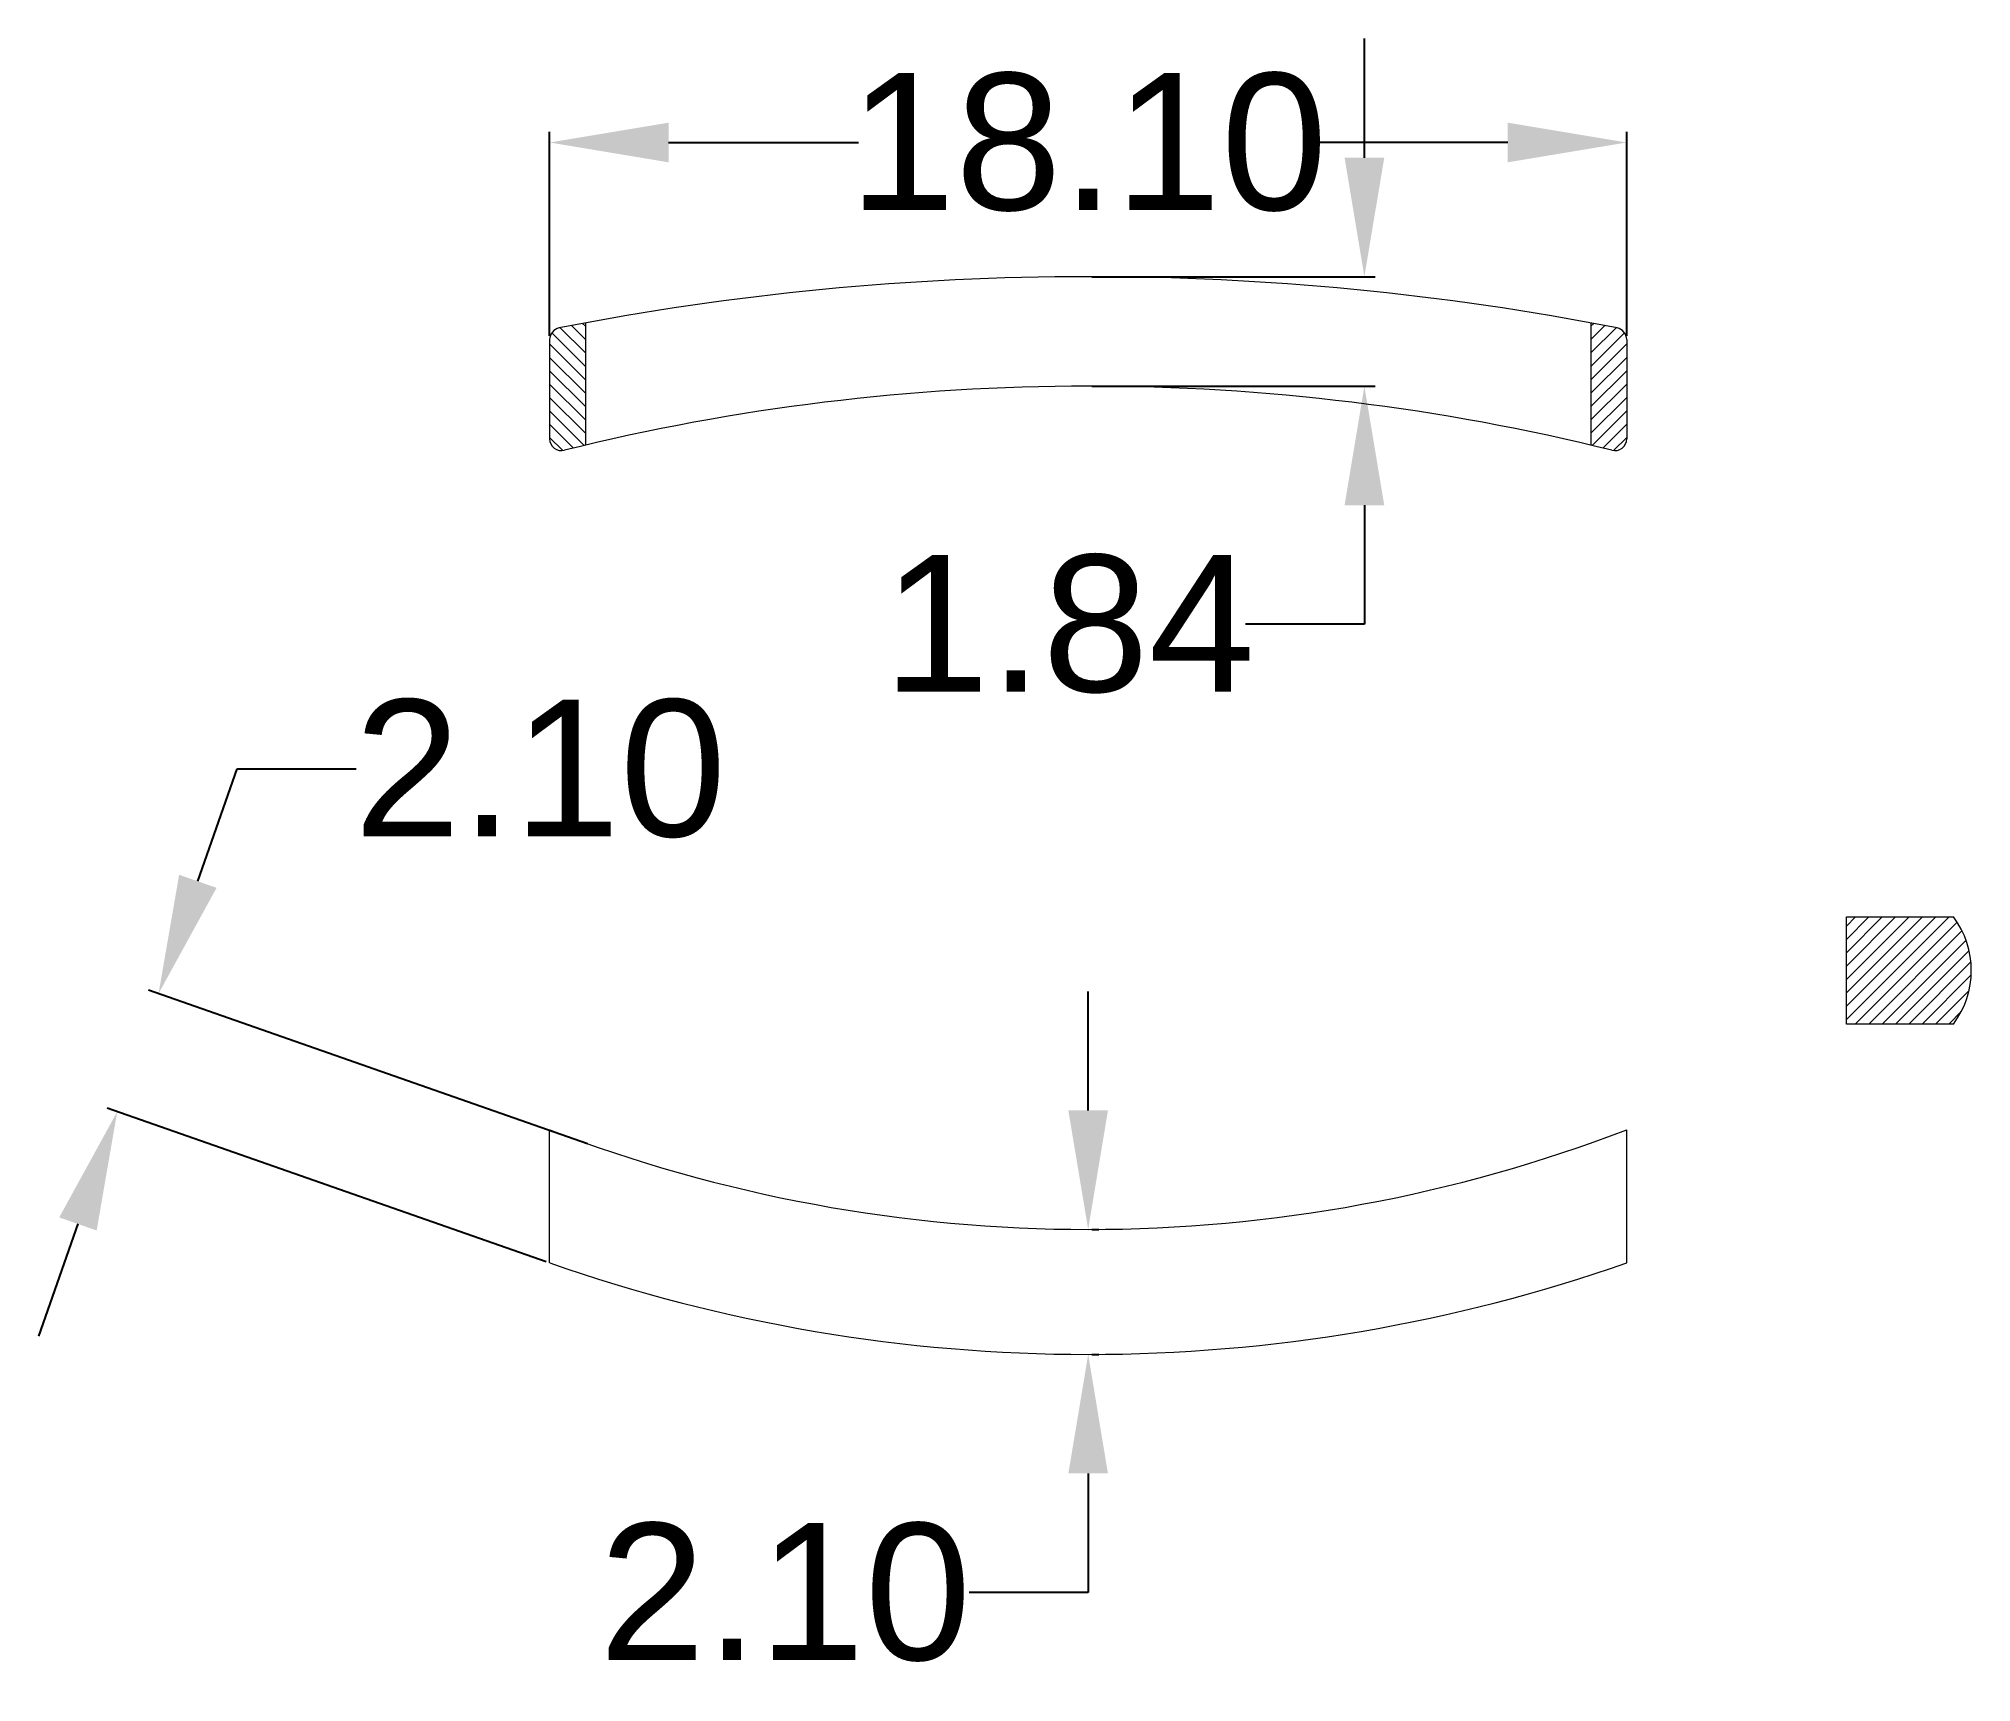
# Model space of a CAD drawing. Header units: millimetres. Extents: x 3028.9 to 3061.4, y 1070 to 1097.6.
import ezdxf

# ---------------------------------------------------------------- set-up
doc = ezdxf.new("R2010")
doc.units = ezdxf.units.MM
doc.styles.get("Standard").update_dxf_attribs({"font": 'arial.ttf'})
doc.dimstyles.new('Standard$0', dxfattribs={"dimtxt": 2.3, "dimasz": 2, "dimexe": 1, "dimexo": 1, "dimgap": 1, "dimtad": 0, "dimtih": 1, "dimtoh": 1, "dimdec": 1, "dimzin": 0, "dimdsep": 46, "dimtxsty": 'Standard', "dimcen": 0, "dimclrd": 4, "dimclre": 4, "dimclrt": 4, "dimadec": 1, "dimazin": 0, "dimtfac": 1, "dimtdec": 1, "dimtofl": 0, "dimtmove": 0, "dimatfit": 0, "dimfxl": 1, "dimtolj": 1, "dimtzin": 0, "dimarcsym": 0})

# ---------------------------------------------------------------- blocks, each defined once
blk = doc.blocks.new('*D7')
at = {"color": 0, "lineweight": -2, "transparency": 16777216}
for p, q in [((3031.58, 1083.432), (3032.24, 1085.32)), ((3032.24, 1085.32), (3034.24, 1085.32)), ((3038.126, 1079.023), (3030.749, 1081.604)), ((3037.433, 1077.04), (3030.055, 1079.622)), ((3029.565, 1077.675), (3028.904, 1075.787))]:
    blk.add_line(p, q, dxfattribs=at)
at = {"color": 0, "transparency": 16777216}
for points in [[(3031.265, 1083.542), (3031.894, 1083.322), (3030.919, 1081.545)], [(3029.25, 1077.785), (3029.879, 1077.565), (3030.225, 1079.562)]]:
    blk.add_solid(points, dxfattribs=at)
at = {"layer": 'Defpoints', "color": 0, "transparency": 16777216}
for p in [(3030.919, 1081.545), (3038.185, 1079.002), (3037.492, 1077.02)]:
    blk.add_point(p, dxfattribs=at)
at = {"color": 0, "lineweight": 9, "transparency": 16777216, "insert": (3037.333, 1085.32), "char_height": 2.3, "attachment_point": 5}
blk.add_mtext('\\A1;2.10', dxfattribs=at)
blk = doc.blocks.new('*D8')
at = {"color": 0, "lineweight": -2, "transparency": 16777216}
for p, q in [((3046.542, 1079.582), (3046.542, 1081.582)), ((3046.604, 1077.582), (3046.722, 1077.582)), ((3046.604, 1075.482), (3046.722, 1075.482)), ((3046.542, 1073.482), (3046.542, 1071.482)), ((3046.542, 1071.482), (3044.542, 1071.482))]:
    blk.add_line(p, q, dxfattribs=at)
at = {"color": 0, "transparency": 16777216}
for points in [[(3046.209, 1079.582), (3046.875, 1079.582), (3046.542, 1077.582)], [(3046.209, 1073.482), (3046.875, 1073.482), (3046.542, 1075.482)]]:
    blk.add_solid(points, dxfattribs=at)
at = {"layer": 'Defpoints', "color": 0, "transparency": 16777216}
for p in [(3046.542, 1077.582), (3046.542, 1075.482), (3046.542, 1075.482)]:
    blk.add_point(p, dxfattribs=at)
at = {"color": 0, "lineweight": 9, "transparency": 16777216, "insert": (3041.449, 1071.482), "char_height": 2.3, "attachment_point": 5}
blk.add_mtext('\\A1;2.10', dxfattribs=at)
blk = doc.blocks.new('*D9')
at = {"color": 0, "lineweight": -2, "transparency": 16777216}
for p, q in [((3037.492, 1092.596), (3037.492, 1096.026)), ((3055.592, 1092.596), (3055.592, 1096.026)), ((3039.492, 1095.846), (3042.683, 1095.846)), ((3053.592, 1095.846), (3050.4, 1095.846))]:
    blk.add_line(p, q, dxfattribs=at)
at = {"color": 0, "transparency": 16777216}
for points in [[(3039.492, 1096.179), (3039.492, 1095.513), (3037.492, 1095.846)], [(3053.592, 1096.179), (3053.592, 1095.513), (3055.592, 1095.846)]]:
    blk.add_solid(points, dxfattribs=at)
at = {"layer": 'Defpoints', "color": 0, "transparency": 16777216}
for p in [(3055.592, 1095.846), (3037.492, 1092.534), (3055.592, 1092.534)]:
    blk.add_point(p, dxfattribs=at)
at = {"color": 0, "lineweight": 9, "transparency": 16777216, "insert": (3046.542, 1095.846), "char_height": 2.3, "attachment_point": 5}
blk.add_mtext('\\A1;18.10', dxfattribs=at)
blk = doc.blocks.new('*D6')
at = {"color": 0, "lineweight": -2, "transparency": 16777216}
for p, q in [((3051.184, 1095.591), (3051.184, 1097.591)), ((3046.604, 1093.591), (3051.364, 1093.591)), ((3046.604, 1091.751), (3051.364, 1091.751)), ((3051.184, 1089.751), (3051.184, 1087.751)), ((3051.184, 1087.751), (3049.184, 1087.751))]:
    blk.add_line(p, q, dxfattribs=at)
at = {"color": 0, "transparency": 16777216}
for points in [[(3050.851, 1095.591), (3051.518, 1095.591), (3051.184, 1093.591)], [(3050.851, 1089.751), (3051.518, 1089.751), (3051.184, 1091.751)]]:
    blk.add_solid(points, dxfattribs=at)
at = {"layer": 'Defpoints', "color": 0, "transparency": 16777216}
for p in [(3046.542, 1093.591), (3046.542, 1091.751), (3051.184, 1091.751)]:
    blk.add_point(p, dxfattribs=at)
at = {"color": 0, "lineweight": 9, "transparency": 16777216, "insert": (3046.22, 1087.751), "char_height": 2.3, "attachment_point": 5}
blk.add_mtext('\\A1;1.84', dxfattribs=at)

msp = doc.modelspace()

# ---------------------------------------------------------------- hatches: boundary and pattern name
at = {"lineweight": 9}
h = msp.add_hatch(dxfattribs=at)
h.set_pattern_fill('ANSI31', color=1, scale=0.05, style=0)
h.set_pattern_definition([(135, (4627.99178, 411.21142), (0.112253202, 0.112253202), [])])
edge = h.paths.add_edge_path()
edge.add_line((3037.492, 1092.534), (3037.492, 1090.869))
edge.add_arc((3037.692, 1090.869), 0.2, 540, 643.9428)
edge.add_arc((3046.542, 1055.222), 36.529, 463.3749, 463.9428, ccw=False)
edge.add_line((3038.092, 1090.76), (3038.092, 1092.814))
edge.add_arc((3046.542, 1047.256), 46.335, 460.5077, 461.0595)
edge.add_arc((3037.692, 1092.534), 0.2, 461.0595, 540)
h = msp.add_hatch(dxfattribs=at)
h.set_pattern_fill('ANSI31', color=1, scale=0.05, style=0)
h.set_pattern_definition([(45, (1465.092, 411.21142), (-0.112253202, 0.112253202), [])])
edge = h.paths.add_edge_path()
edge.add_line((3055.592, 1092.534), (3055.592, 1090.869))
edge.add_arc((3055.392, 1090.869), 0.2, -103.9428, 0, ccw=False)
edge.add_arc((3046.542, 1055.222), 36.529, 76.0572, 76.6251)
edge.add_line((3054.992, 1090.76), (3054.992, 1092.814))
edge.add_arc((3046.542, 1047.256), 46.335, 78.9405, 79.4923, ccw=False)
edge.add_arc((3055.392, 1092.534), 0.2, 0, 78.9405, ccw=False)
h = msp.add_hatch(dxfattribs=at)
h.set_pattern_fill('ANSI31', color=1, scale=0.05, style=0)
h.set_pattern_definition([(45, (1465.092, 414.80094), (-0.112253202, 0.112253202), [])])
edge = h.paths.add_edge_path()
edge.add_arc((3059.884, 1081.934), 1.5, 323.1301, 396.8699)
edge.add_line((3061.084, 1082.834), (3059.284, 1082.834))
edge.add_line((3059.284, 1082.834), (3059.284, 1081.034))
edge.add_line((3059.284, 1081.034), (3061.084, 1081.034))

# ---------------------------------------------------------------- linework, layer by layer
at = {"color": 0, "lineweight": 9}
for p, q in [((3038.092, 1092.814), (3038.092, 1090.76)), ((3054.992, 1092.814), (3054.992, 1090.76)), ((3037.492, 1092.534), (3037.492, 1090.869)), ((3055.592, 1092.534), (3055.592, 1090.869)), ((3059.284, 1082.834), (3061.084, 1082.834)), ((3059.284, 1081.034), (3059.284, 1082.834)), ((3061.084, 1081.034), (3059.284, 1081.034)), ((3037.492, 1077.02), (3037.492, 1079.256)), ((3055.592, 1077.02), (3055.592, 1079.256))]:
    msp.add_line(p, q, dxfattribs=at)
for centre, radius, start, end in [((3046.542, 1047.256), 46.335, 90, 101.0595), ((3046.542, 1047.256), 46.335, 78.9405, 90), ((3037.692, 1092.534), 0.2, 101.0595, 180), ((3055.392, 1092.534), 0.2, 0, 78.9405), ((3046.542, 1055.222), 36.529, 90, 103.9428), ((3046.542, 1055.222), 36.529, 76.0572, 90), ((3037.692, 1090.869), 0.2, 180, 283.9428), ((3055.392, 1090.869), 0.2, 256.0572, 0), ((3059.884, 1081.934), 1.5, 323.1301, 36.8699), ((3046.542, 1102.884), 25.301, 249.0418, 270), ((3046.542, 1102.884), 25.301, 270, 290.9582), ((3046.542, 1102.884), 27.401, 250.7146, 270), ((3046.542, 1102.884), 27.401, 270, 289.2854)]:
    msp.add_arc(centre, radius, start, end, dxfattribs=at)

# ---------------------------------------------------------------- dimensions: what is measured, and where the dimension line sits
at = {"color": 3, "lineweight": 9}
for p1, p2, distance, picture, middle in [((3046.542, 1093.591), (3046.542, 1091.751), 4.642, '*D6', (3046.22, 1087.751)), ((3037.492, 1077.02), (3038.185, 1079.002), 7.699, '*D7', (3037.333, 1085.32)), ((3046.542, 1077.582), (3046.542, 1075.482), 0, '*D8', (3041.449, 1071.482))]:
    dim = msp.add_aligned_dim(p1=p1, p2=p2, distance=distance, dimstyle='Standard$0', override={"dimasz": 2, "dimexe": 0.18, "dimexo": 0.0625, "dimgap": 0.09, "dimdec": 2, "dimtxsty": 'Standard', "dimcen": 0.09, "dimclrd": 0, "dimclre": 0, "dimclrt": 0, "dimtdec": 2, "dimatfit": 3, "dimfxl": 1.25, "dimarcsym": 0}, dxfattribs=at)
    dim.commit()
    dim.dimension.update_dxf_attribs({"geometry": picture, "text_midpoint": middle})
dim = msp.add_linear_dim(base=(3055.592, 1095.846), p1=(3037.492, 1092.534), p2=(3055.592, 1092.534), dimstyle='Standard$0', override={"dimasz": 2, "dimexe": 0.18, "dimexo": 0.0625, "dimgap": 0.09, "dimdec": 2, "dimtxsty": 'Standard', "dimcen": 0.09, "dimclrd": 0, "dimclre": 0, "dimclrt": 0, "dimtdec": 2, "dimatfit": 3, "dimfxl": 1.25, "dimarcsym": 0}, dxfattribs=at)
dim.commit()
dim.dimension.update_dxf_attribs({"geometry": '*D9', "text_midpoint": (3046.542, 1095.846)})

doc.saveas('drawing.dxf')
